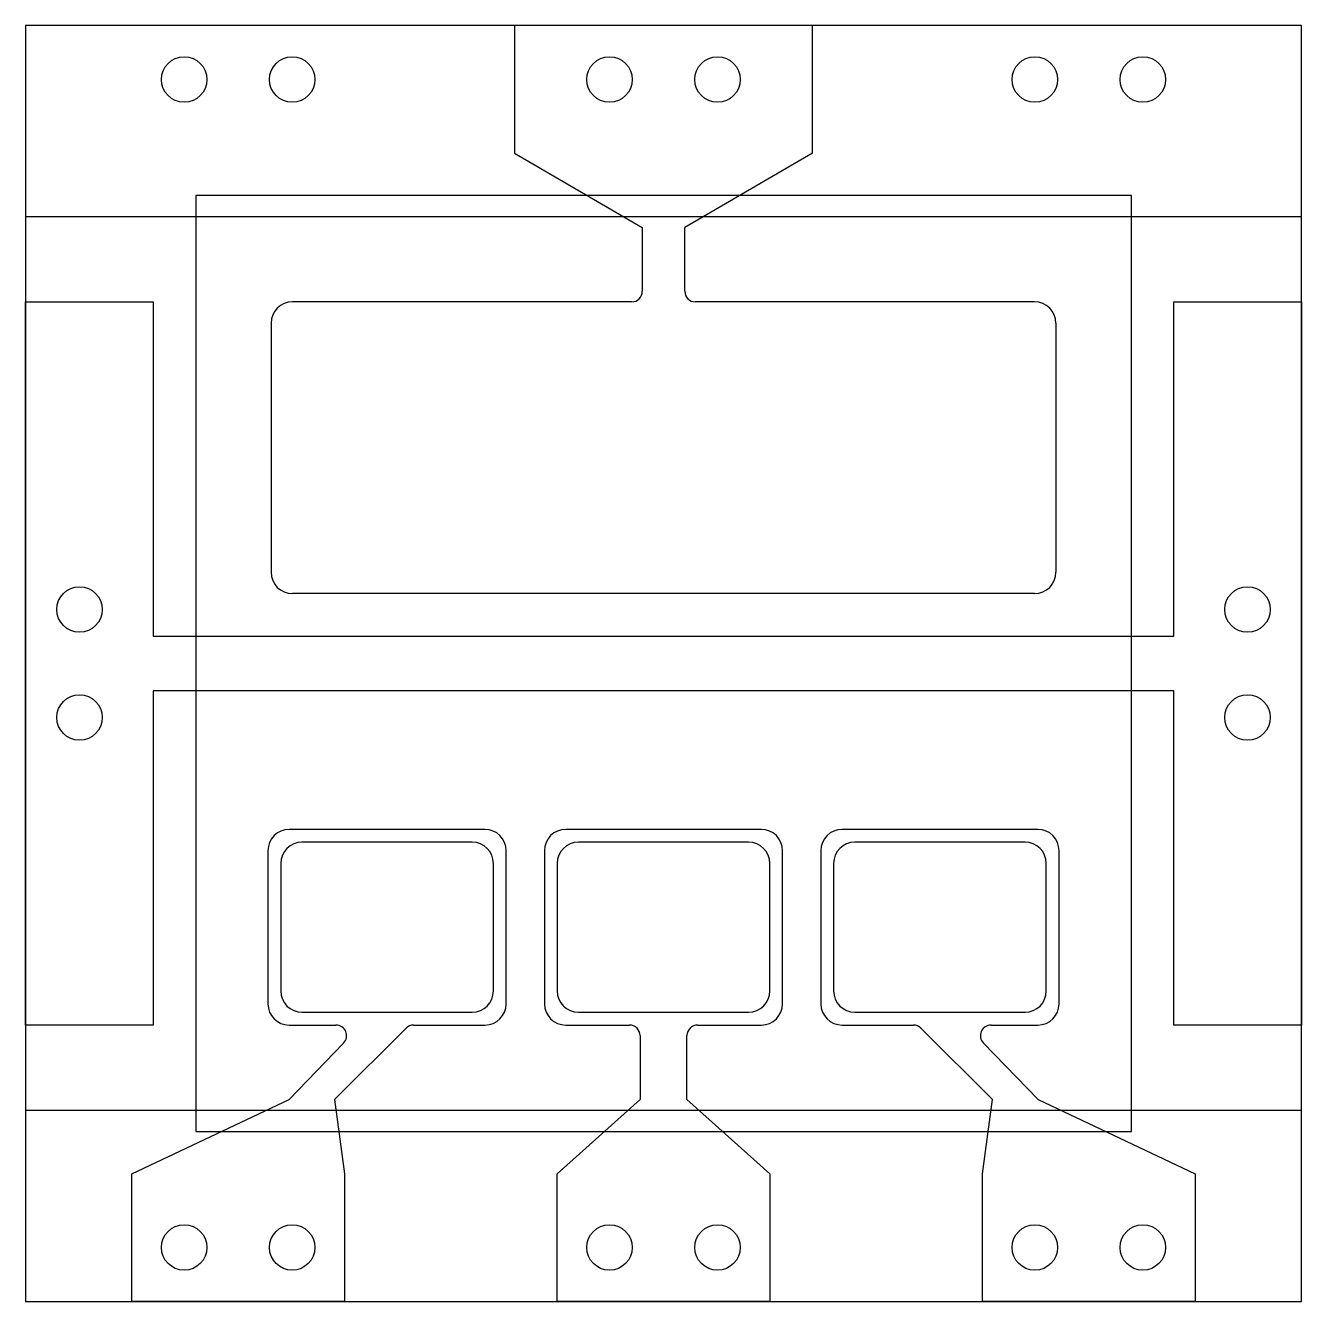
# Model space of a CAD drawing. Header units: millimetres. Extents: x 2300.1 to 2330.1, y 1699.9 to 1729.9.
import ezdxf

# ---------------------------------------------------------------- set-up
doc = ezdxf.new("R2010")
doc.units = ezdxf.units.MM
for name, color, linetype in [('encapsulation', 3, 'Continuous'), ('glassOutline', 7, 'Continuous'), ('lightMask-small-lower', 2, 'Continuous'), ('pinPlacements', 6, 'Continuous'), ('pixel-electrode-large-upper', 4, 'Continuous'), ('pixel-electrodes-small-lower', 4, 'Continuous'), ('TC-electrode-large', 4, 'Continuous'), ('TC-etch-lines', 1, 'Continuous')]:
    doc.layers.add(name, color=color, linetype=linetype)

msp = doc.modelspace()

# ---------------------------------------------------------------- linework, layer by layer
at = {"layer": 'encapsulation'}
msp.add_lwpolyline([(2304.143, 1703.901), (2326.143, 1703.901), (2326.143, 1725.901), (2304.143, 1725.901)], close=True, dxfattribs=at)
at = {"layer": 'glassOutline'}
msp.add_lwpolyline([(2300.143, 1699.901), (2330.143, 1699.901), (2330.143, 1729.901), (2300.143, 1729.901)], close=True, dxfattribs=at)
at = {"layer": 'lightMask-small-lower'}
for p, q in [((2310.643, 1710.701), (2306.643, 1710.701)), ((2317.143, 1710.701), (2313.143, 1710.701)), ((2323.643, 1710.701), (2319.643, 1710.701)), ((2306.143, 1710.201), (2306.143, 1707.201)), ((2311.143, 1707.201), (2311.143, 1710.201)), ((2312.643, 1710.201), (2312.643, 1707.201)), ((2317.643, 1707.201), (2317.643, 1710.201)), ((2319.143, 1710.201), (2319.143, 1707.201)), ((2324.143, 1707.201), (2324.143, 1710.201)), ((2306.643, 1706.701), (2310.643, 1706.701)), ((2313.143, 1706.701), (2317.143, 1706.701)), ((2319.643, 1706.701), (2323.643, 1706.701))]:
    msp.add_line(p, q, dxfattribs=at)
for centre, start, end in [((2306.643, 1710.201), 90, 180), ((2310.643, 1710.201), 0, 90), ((2313.143, 1710.201), 90, 180), ((2317.143, 1710.201), 360, 90), ((2319.643, 1710.201), 90, 180), ((2323.643, 1710.201), 360, 90), ((2306.643, 1707.201), 180, 270), ((2310.643, 1707.201), 270, 0), ((2313.143, 1707.201), 180, 270), ((2317.143, 1707.201), 270, 360), ((2319.643, 1707.201), 180, 270), ((2323.643, 1707.201), 270, 360)]:
    msp.add_arc(centre, 0.5, start, end, dxfattribs=at)
at = {"layer": 'pinPlacements'}
for centre in [(2303.873, 1728.631), (2306.413, 1728.631), (2313.873, 1728.631), (2316.413, 1728.631), (2323.873, 1728.631), (2326.413, 1728.631), (2301.413, 1716.171), (2328.873, 1716.171), (2301.413, 1713.631), (2328.873, 1713.631), (2303.873, 1701.171), (2306.413, 1701.171), (2313.873, 1701.171), (2316.413, 1701.171), (2323.873, 1701.171), (2326.413, 1701.171)]:
    msp.add_circle(centre, 0.535, dxfattribs=at)
at = {"layer": 'pixel-electrode-large-upper'}
for p, q in [((2318.643, 1729.901), (2311.643, 1729.901)), ((2311.643, 1729.901), (2311.643, 1726.901)), ((2318.643, 1726.901), (2318.643, 1729.901)), ((2311.643, 1726.901), (2314.643, 1725.151)), ((2318.643, 1726.901), (2315.643, 1725.151)), ((2314.643, 1725.151), (2314.643, 1723.654)), ((2315.643, 1723.654), (2315.643, 1725.151)), ((2314.393, 1723.404), (2306.416, 1723.404)), ((2323.869, 1723.404), (2315.893, 1723.404)), ((2305.916, 1722.904), (2305.916, 1717.045)), ((2324.369, 1722.904), (2324.369, 1717.045)), ((2323.869, 1716.545), (2306.416, 1716.545))]:
    msp.add_line(p, q, dxfattribs=at)
for centre, radius, start, end in [((2314.393, 1723.654), 0.25, 270, 0.0007), ((2315.893, 1723.654), 0.25, 180.0009, 270), ((2306.916, 1722.404), 1, 180, 180), ((2306.416, 1722.904), 0.5, 90, 180), ((2323.869, 1722.904), 0.5, 0, 90), ((2306.416, 1717.045), 0.5, 180, 270), ((2323.869, 1717.045), 0.5, 270, 0)]:
    msp.add_arc(centre, radius, start, end, dxfattribs=at)
at = {"layer": 'pixel-electrodes-small-lower'}
for p, q in [((2310.943, 1711.001), (2306.343, 1711.001)), ((2317.443, 1711.001), (2312.843, 1711.001)), ((2323.943, 1711.001), (2319.343, 1711.001)), ((2305.843, 1710.501), (2305.843, 1706.901)), ((2311.443, 1706.901), (2311.443, 1710.501)), ((2312.343, 1710.501), (2312.343, 1706.901)), ((2317.943, 1706.901), (2317.943, 1710.501)), ((2318.843, 1710.501), (2318.843, 1706.901)), ((2324.443, 1706.901), (2324.443, 1710.501)), ((2306.343, 1706.401), (2307.442, 1706.401)), ((2307.404, 1704.651), (2309.092, 1706.328)), ((2309.269, 1706.401), (2310.943, 1706.401)), ((2312.843, 1706.401), (2314.343, 1706.401)), ((2314.593, 1706.151), (2314.593, 1704.651)), ((2315.693, 1704.651), (2315.693, 1706.151)), ((2315.943, 1706.401), (2317.443, 1706.401)), ((2319.343, 1706.401), (2321.017, 1706.401)), ((2321.193, 1706.328), (2322.881, 1704.651)), ((2322.843, 1706.401), (2323.943, 1706.401)), ((2307.622, 1705.977), (2306.338, 1704.651)), ((2323.948, 1704.651), (2322.663, 1705.977)), ((2302.643, 1702.901), (2306.338, 1704.651)), ((2307.404, 1704.651), (2307.643, 1702.901)), ((2312.643, 1702.901), (2314.593, 1704.651)), ((2315.693, 1704.651), (2317.643, 1702.901)), ((2322.643, 1702.901), (2322.881, 1704.651)), ((2323.948, 1704.651), (2327.643, 1702.901)), ((2302.643, 1699.901), (2302.643, 1702.901)), ((2307.643, 1702.901), (2307.643, 1699.901)), ((2312.643, 1699.901), (2312.643, 1702.901)), ((2317.643, 1702.901), (2317.643, 1699.901)), ((2322.643, 1699.901), (2322.643, 1702.901)), ((2327.643, 1702.901), (2327.643, 1699.901)), ((2307.643, 1699.901), (2302.643, 1699.901)), ((2317.643, 1699.901), (2312.643, 1699.901)), ((2327.643, 1699.901), (2322.643, 1699.901))]:
    msp.add_line(p, q, dxfattribs=at)
for centre, radius, start, end in [((2306.343, 1710.501), 0.5, 90, 180), ((2310.943, 1710.501), 0.5, 0, 90), ((2312.843, 1710.501), 0.5, 90, 180), ((2317.443, 1710.501), 0.5, 0, 90), ((2319.343, 1710.501), 0.5, 90, 180), ((2323.943, 1710.501), 0.5, 360, 90), ((2306.343, 1706.901), 0.5, 180, 270), ((2310.943, 1706.901), 0.5, 270, 0), ((2312.843, 1706.901), 0.5, 180, 270), ((2317.443, 1706.901), 0.5, 270, 0), ((2319.343, 1706.901), 0.5, 180, 270), ((2323.943, 1706.901), 0.5, 270, 360), ((2307.442, 1706.151), 0.25, 315.9161, 90), ((2309.269, 1706.151), 0.25, 90, 134.8147), ((2314.343, 1706.151), 0.25, 0, 90), ((2315.943, 1706.151), 0.25, 90, 180), ((2321.017, 1706.151), 0.25, 45.1839, 90), ((2322.843, 1706.151), 0.25, 90, 224.0825)]:
    msp.add_arc(centre, radius, start, end, dxfattribs=at)
at = {"layer": 'TC-electrode-large'}
msp.add_lwpolyline([(2300.143, 1723.401), (2303.143, 1723.401), (2303.143, 1715.545), (2327.143, 1715.545), (2327.143, 1723.401), (2330.143, 1723.401), (2330.143, 1706.401), (2327.143, 1706.401), (2327.143, 1714.257), (2303.143, 1714.257), (2303.143, 1706.401), (2300.143, 1706.401), (2300.143, 1723.401)], dxfattribs=at)
at = {"layer": 'TC-etch-lines', "color": 1}
msp.add_lwpolyline([(2300.142, 1725.401), (2300.143, 1704.401), (2330.143, 1704.401), (2330.143, 1725.401)], close=True, dxfattribs=at)

doc.saveas('drawing.dxf')
